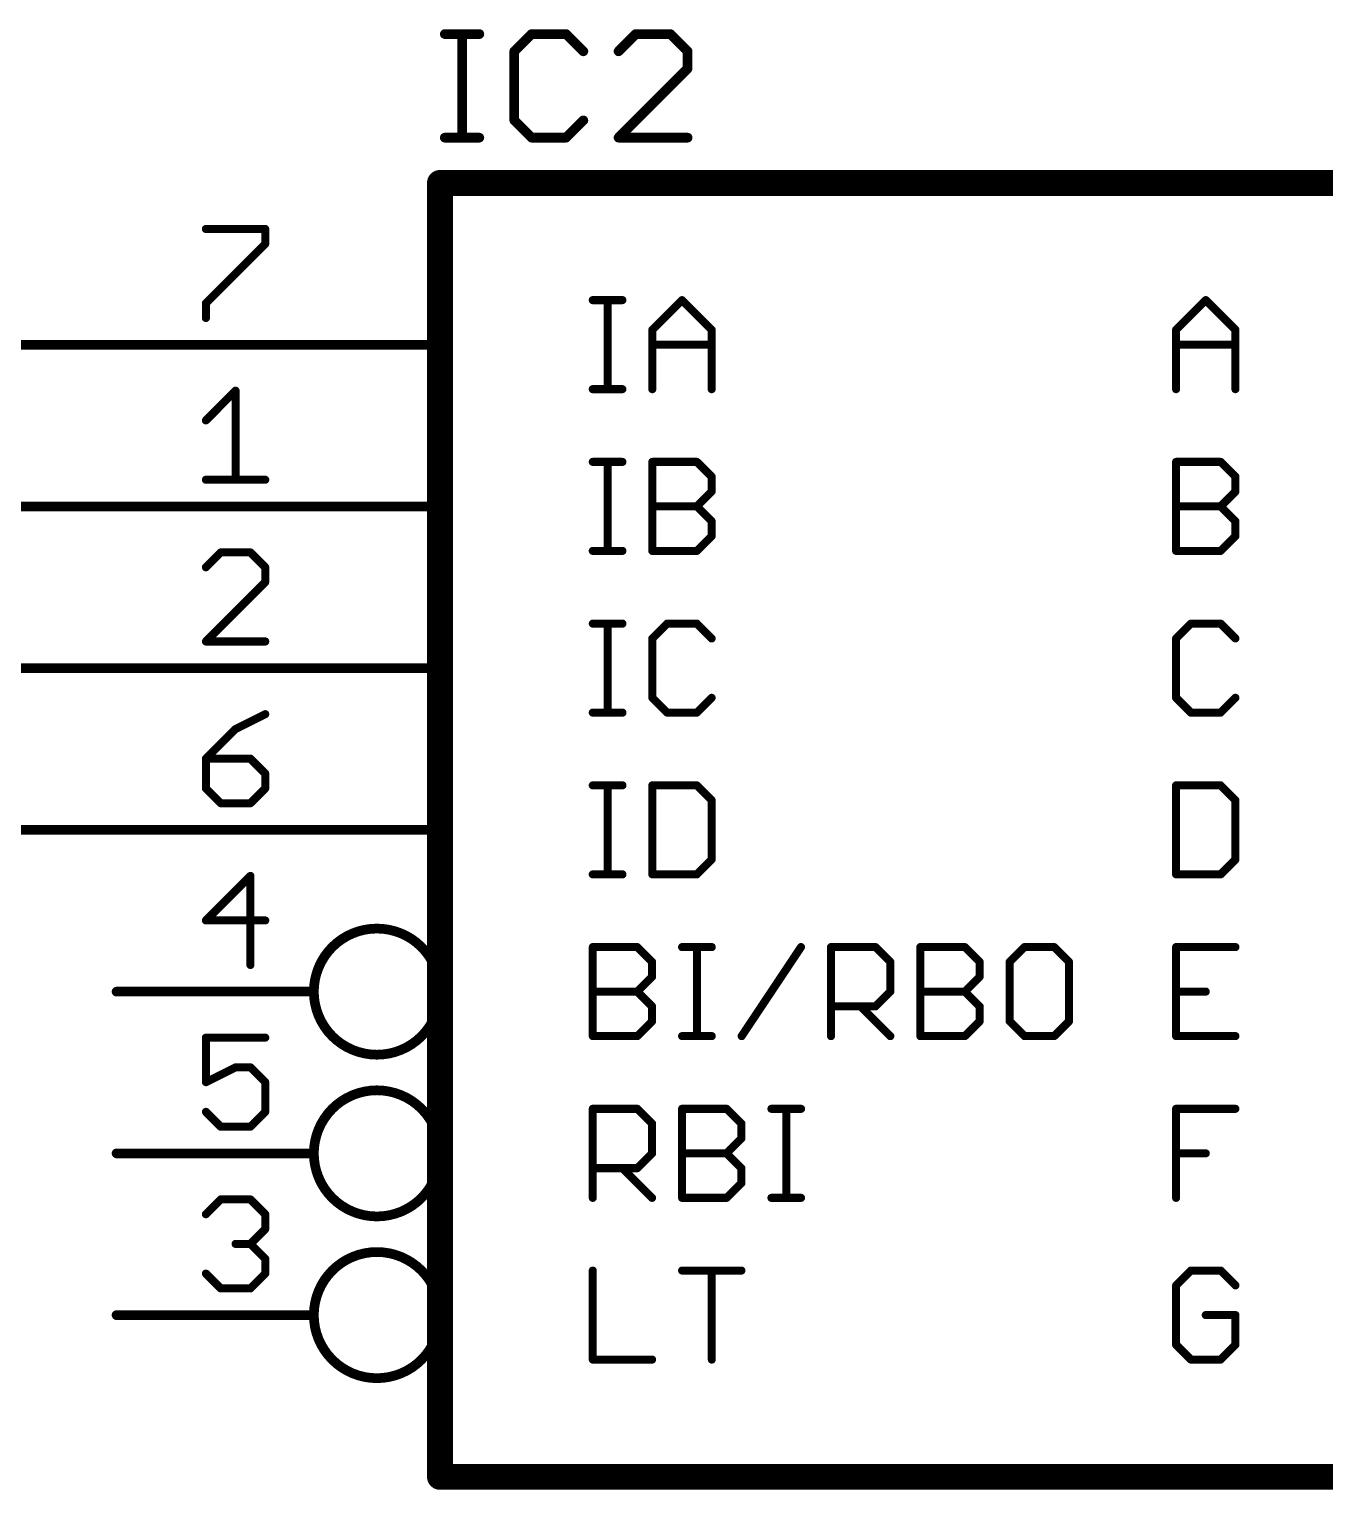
# Model space of a CAD drawing. Extents: x -13 to 211, y -15 to 133.
# Drawn here: x 118.01 to 138.36, y 25.2 to 48.13 of the extents above; entities that cross this region are included whole.
import ezdxf

# ---------------------------------------------------------------- set-up
doc = ezdxf.new("R2010")
doc.units = 0
for name, color, linetype in [('91', 94, 'CONTINUOUS'), ('94', 14, 'CONTINUOUS'), ('95', 251, 'CONTINUOUS')]:
    doc.layers.add(name, color=color, linetype=linetype)

msp = doc.modelspace()

# ---------------------------------------------------------------- linework, layer by layer
at = {"layer": '91', "const_width": 0.1524}
for points in [[(104.14, 43.18), (119.38, 43.18)], [(104.14, 40.64), (119.38, 40.64)], [(104.14, 38.1), (119.38, 38.1)], [(104.14, 35.56), (119.38, 35.56)]]:
    msp.add_lwpolyline(points, dxfattribs=at)
at = {"layer": '91', "const_width": 0.0762}
for points in [[(119.38, 43.1419, 1), (119.38, 43.2181)], [(119.38, 40.6019, 1), (119.38, 40.6781)], [(119.38, 38.0619, 1), (119.38, 38.1381)], [(119.38, 35.5219, 1), (119.38, 35.5981)]]:
    msp.add_lwpolyline(points, format="xyb", dxfattribs=at)
at = {"layer": '94'}
for points, const_width in [([(139.7, 45.72), (124.46, 45.72)], 0.4064), ([(124.46, 45.72), (124.46, 25.4)], 0.4064), ([(119.38, 43.18), (124.46, 43.18)], 0.1524), ([(119.38, 40.64), (124.46, 40.64)], 0.1524), ([(119.38, 38.1), (124.46, 38.1)], 0.1524), ([(119.38, 35.56), (124.46, 35.56)], 0.1524), ([(119.38, 33.02), (122.4788, 33.02)], 0.1524), ([(119.38, 30.48), (122.4788, 30.48)], 0.1524), ([(119.38, 27.94), (122.4788, 27.94)], 0.1524), ([(124.46, 25.4), (139.7, 25.4)], 0.4064)]:
    msp.add_lwpolyline(points, dxfattribs=dict(at, const_width=const_width))
for points, const_width in [([(124.46, 45.8216, 1), (124.46, 45.6184)], 0.2032), ([(124.5616, 45.72, 1), (124.3584, 45.72)], 0.2032), ([(119.38, 43.2181, 1), (119.38, 43.1419)], 0.0762), ([(124.46, 43.1419, 1), (124.46, 43.2181)], 0.0762), ([(119.38, 40.6781, 1), (119.38, 40.6019)], 0.0762), ([(124.46, 40.6019, 1), (124.46, 40.6781)], 0.0762), ([(119.38, 38.1381, 1), (119.38, 38.0619)], 0.0762), ([(124.46, 38.0619, 1), (124.46, 38.1381)], 0.0762), ([(119.38, 35.5981, 1), (119.38, 35.5219)], 0.0762), ([(124.46, 35.5219, 1), (124.46, 35.5981)], 0.0762), ([(123.4694, 32.0294, 1), (123.4694, 34.0106, 1), (123.4694, 32.0294)], 0.1524), ([(119.38, 33.0581, 1), (119.38, 32.9819)], 0.0762), ([(122.4788, 32.9819, 1), (122.4788, 33.0581)], 0.0762), ([(123.4694, 29.4894, 1), (123.4694, 31.4706, 1), (123.4694, 29.4894)], 0.1524), ([(119.38, 30.5181, 1), (119.38, 30.4419)], 0.0762), ([(122.4788, 30.4419, 1), (122.4788, 30.5181)], 0.0762), ([(123.4694, 26.9494, 1), (123.4694, 28.9306, 1), (123.4694, 26.9494)], 0.1524), ([(119.38, 27.9781, 1), (119.38, 27.9019)], 0.0762), ([(122.4788, 27.9019, 1), (122.4788, 27.9781)], 0.0762), ([(124.46, 25.5016, 1), (124.46, 25.2984)], 0.2032), ([(124.3584, 25.4, 1), (124.5616, 25.4)], 0.2032)]:
    msp.add_lwpolyline(points, format="xyb", dxfattribs=dict(at, const_width=const_width))
at = {"layer": '95'}
for points, const_width in [([(124.5362, 48.0582), (125.0785, 48.0582)], 0.1524), ([(124.8074, 46.4312), (124.8074, 48.0582)], 0.1524), ([(125.8988, 48.0582), (125.6276, 47.787)], 0.1524), ([(126.4411, 48.0582), (125.8988, 48.0582)], 0.1524), ([(126.7123, 47.787), (126.4411, 48.0582)], 0.1524), ([(127.536, 48.0582), (127.2648, 47.787)], 0.1524), ([(128.0783, 48.0582), (127.536, 48.0582)], 0.1524), ([(128.3495, 47.787), (128.0783, 48.0582)], 0.1524), ([(125.6276, 47.787), (125.6276, 46.7024)], 0.1524), ([(128.3495, 47.5159), (128.3495, 47.787)], 0.1524), ([(127.2648, 46.4312), (128.3495, 47.5159)], 0.1524), ([(125.6276, 46.7024), (125.8988, 46.4312)], 0.1524), ([(126.4411, 46.4312), (126.7123, 46.7024)], 0.1524), ([(124.5362, 46.4312), (125.0785, 46.4312)], 0.1524), ([(125.8988, 46.4312), (126.4411, 46.4312)], 0.1524), ([(128.3495, 46.4312), (127.2648, 46.4312)], 0.1524), ([(120.7834, 44.9973), (121.7156, 44.9973)], 0.127), ([(121.7156, 44.9973), (121.7156, 44.7643)], 0.127), ([(121.7156, 44.7643), (120.7834, 43.8321)], 0.127), ([(120.7834, 43.8321), (120.7834, 43.5991)], 0.127), ([(126.8603, 43.8797), (127.3264, 43.8797)], 0.127), ([(127.0933, 42.4815), (127.0933, 43.8797)], 0.127), ([(127.7958, 43.4136), (128.2619, 43.8797)], 0.127), ([(128.2619, 43.8797), (128.7279, 43.4136)], 0.127), ([(136.0234, 43.4136), (136.4895, 43.8797)], 0.127), ([(136.4895, 43.8797), (136.9556, 43.4136)], 0.127), ([(127.7958, 42.4815), (127.7958, 43.4136)], 0.127), ([(128.7279, 43.4136), (128.7279, 42.4815)], 0.127), ([(136.0234, 42.4815), (136.0234, 43.4136)], 0.127), ([(136.9556, 43.4136), (136.9556, 42.4815)], 0.127), ([(127.7958, 43.1806), (128.7279, 43.1806)], 0.127), ([(136.0234, 43.1806), (136.9556, 43.1806)], 0.127), ([(120.7834, 41.9912), (121.2495, 42.4573)], 0.127), ([(121.2495, 42.4573), (121.2495, 41.0591)], 0.127), ([(126.8603, 42.4815), (127.3264, 42.4815)], 0.127), ([(126.8603, 41.3397), (127.3264, 41.3397)], 0.127), ([(127.0933, 39.9415), (127.0933, 41.3397)], 0.127), ([(127.7958, 39.9415), (127.7958, 41.3397)], 0.127), ([(127.7958, 41.3397), (128.4949, 41.3397)], 0.127), ([(128.4949, 41.3397), (128.7279, 41.1067)], 0.127), ([(136.0234, 39.9415), (136.0234, 41.3397)], 0.127), ([(136.0234, 41.3397), (136.7225, 41.3397)], 0.127), ([(136.7225, 41.3397), (136.9556, 41.1067)], 0.127), ([(120.7834, 41.0591), (121.7156, 41.0591)], 0.127), ([(128.7279, 41.1067), (128.7279, 40.8736)], 0.127), ([(136.9556, 41.1067), (136.9556, 40.8736)], 0.127), ([(128.7279, 40.8736), (128.4949, 40.6406)], 0.127), ([(136.9556, 40.8736), (136.7225, 40.6406)], 0.127), ([(127.7958, 40.6406), (128.4949, 40.6406)], 0.127), ([(128.4949, 40.6406), (128.7279, 40.4076)], 0.127), ([(136.0234, 40.6406), (136.7225, 40.6406)], 0.127), ([(136.7225, 40.6406), (136.9556, 40.4076)], 0.127), ([(128.7279, 40.4076), (128.7279, 40.1745)], 0.127), ([(136.9556, 40.4076), (136.9556, 40.1745)], 0.127), ([(128.7279, 40.1745), (128.4949, 39.9415)], 0.127), ([(136.9556, 40.1745), (136.7225, 39.9415)], 0.127), ([(121.0165, 39.9173), (120.7834, 39.6843)], 0.127), ([(121.4825, 39.9173), (121.0165, 39.9173)], 0.127), ([(121.7156, 39.6843), (121.4825, 39.9173)], 0.127), ([(126.8603, 39.9415), (127.3264, 39.9415)], 0.127), ([(128.4949, 39.9415), (127.7958, 39.9415)], 0.127), ([(136.7225, 39.9415), (136.0234, 39.9415)], 0.127), ([(121.7156, 39.4512), (121.7156, 39.6843)], 0.127), ([(120.7834, 38.5191), (121.7156, 39.4512)], 0.127), ([(126.8603, 38.7997), (127.3264, 38.7997)], 0.127), ([(127.0933, 37.4015), (127.0933, 38.7997)], 0.127), ([(128.0289, 38.7997), (127.7958, 38.5667)], 0.127), ([(128.4949, 38.7997), (128.0289, 38.7997)], 0.127), ([(128.7279, 38.5667), (128.4949, 38.7997)], 0.127), ([(136.2565, 38.7997), (136.0234, 38.5667)], 0.127), ([(136.7225, 38.7997), (136.2565, 38.7997)], 0.127), ([(136.9556, 38.5667), (136.7225, 38.7997)], 0.127), ([(121.7156, 38.5191), (120.7834, 38.5191)], 0.127), ([(127.7958, 38.5667), (127.7958, 37.6345)], 0.127), ([(136.0234, 38.5667), (136.0234, 37.6345)], 0.127), ([(127.7958, 37.6345), (128.0289, 37.4015)], 0.127), ([(128.4949, 37.4015), (128.7279, 37.6345)], 0.127), ([(136.0234, 37.6345), (136.2565, 37.4015)], 0.127), ([(136.7225, 37.4015), (136.9556, 37.6345)], 0.127), ([(121.7156, 37.3773), (121.2495, 37.1443)], 0.127), ([(126.8603, 37.4015), (127.3264, 37.4015)], 0.127), ([(128.0289, 37.4015), (128.4949, 37.4015)], 0.127), ([(136.2565, 37.4015), (136.7225, 37.4015)], 0.127), ([(121.2495, 37.1443), (120.7834, 36.6782)], 0.127), ([(120.7834, 36.6782), (120.7834, 36.2121)], 0.127), ([(121.4825, 36.6782), (120.7834, 36.6782)], 0.127), ([(121.7156, 36.4452), (121.4825, 36.6782)], 0.127), ([(121.7156, 36.2121), (121.7156, 36.4452)], 0.127), ([(120.7834, 36.2121), (121.0165, 35.9791)], 0.127), ([(121.4825, 35.9791), (121.7156, 36.2121)], 0.127), ([(126.8603, 36.2597), (127.3264, 36.2597)], 0.127), ([(127.0933, 34.8615), (127.0933, 36.2597)], 0.127), ([(127.7958, 36.2597), (127.7958, 34.8615)], 0.127), ([(128.4949, 36.2597), (127.7958, 36.2597)], 0.127), ([(128.7279, 36.0267), (128.4949, 36.2597)], 0.127), ([(136.0234, 36.2597), (136.0234, 34.8615)], 0.127), ([(136.7225, 36.2597), (136.0234, 36.2597)], 0.127), ([(136.9556, 36.0267), (136.7225, 36.2597)], 0.127), ([(121.0165, 35.9791), (121.4825, 35.9791)], 0.127), ([(128.7279, 35.0945), (128.7279, 36.0267)], 0.127), ([(136.9556, 35.0945), (136.9556, 36.0267)], 0.127), ([(128.4949, 34.8615), (128.7279, 35.0945)], 0.127), ([(136.7225, 34.8615), (136.9556, 35.0945)], 0.127), ([(121.4825, 34.8373), (120.7834, 34.1382)], 0.127), ([(121.4825, 33.4391), (121.4825, 34.8373)], 0.127), ([(126.8603, 34.8615), (127.3264, 34.8615)], 0.127), ([(127.7958, 34.8615), (128.4949, 34.8615)], 0.127), ([(136.0234, 34.8615), (136.7225, 34.8615)], 0.127), ([(120.7834, 34.1382), (121.7156, 34.1382)], 0.127), ([(126.8603, 32.3215), (126.8603, 33.7197)], 0.127), ([(126.8603, 33.7197), (127.5594, 33.7197)], 0.127), ([(127.5594, 33.7197), (127.7924, 33.4867)], 0.127), ([(128.2636, 33.7197), (128.7296, 33.7197)], 0.127), ([(128.4966, 32.3215), (128.4966, 33.7197)], 0.127), ([(129.1991, 32.3215), (130.1312, 33.7197)], 0.127), ([(130.6024, 32.3215), (130.6024, 33.7197)], 0.127), ([(130.6024, 33.7197), (131.3015, 33.7197)], 0.127), ([(131.3015, 33.7197), (131.5345, 33.4867)], 0.127), ([(132.0057, 32.3215), (132.0057, 33.7197)], 0.127), ([(132.0057, 33.7197), (132.7048, 33.7197)], 0.127), ([(132.7048, 33.7197), (132.9378, 33.4867)], 0.127), ([(133.642, 33.7197), (133.4089, 33.4867)], 0.127), ([(134.108, 33.7197), (133.642, 33.7197)], 0.127), ([(134.3411, 33.4867), (134.108, 33.7197)], 0.127), ([(136.9556, 33.7197), (136.0234, 33.7197)], 0.127), ([(136.0234, 33.7197), (136.0234, 32.3215)], 0.127), ([(127.7924, 33.4867), (127.7924, 33.2536)], 0.127), ([(131.5345, 33.4867), (131.5345, 33.0206)], 0.127), ([(132.9378, 33.4867), (132.9378, 33.2536)], 0.127), ([(133.4089, 33.4867), (133.4089, 32.5545)], 0.127), ([(134.3411, 32.5545), (134.3411, 33.4867)], 0.127), ([(127.7924, 33.2536), (127.5594, 33.0206)], 0.127), ([(132.9378, 33.2536), (132.7048, 33.0206)], 0.127), ([(126.8603, 33.0206), (127.5594, 33.0206)], 0.127), ([(127.5594, 33.0206), (127.7924, 32.7876)], 0.127), ([(131.5345, 33.0206), (131.3015, 32.7876)], 0.127), ([(132.0057, 33.0206), (132.7048, 33.0206)], 0.127), ([(132.7048, 33.0206), (132.9378, 32.7876)], 0.127), ([(136.0234, 33.0206), (136.4895, 33.0206)], 0.127), ([(127.7924, 32.7876), (127.7924, 32.5545)], 0.127), ([(131.3015, 32.7876), (130.6024, 32.7876)], 0.127), ([(131.0684, 32.7876), (131.5345, 32.3215)], 0.127), ([(132.9378, 32.7876), (132.9378, 32.5545)], 0.127), ([(127.7924, 32.5545), (127.5594, 32.3215)], 0.127), ([(132.9378, 32.5545), (132.7048, 32.3215)], 0.127), ([(133.4089, 32.5545), (133.642, 32.3215)], 0.127), ([(134.108, 32.3215), (134.3411, 32.5545)], 0.127), ([(121.7156, 32.2973), (120.7834, 32.2973)], 0.127), ([(120.7834, 32.2973), (120.7834, 31.5982)], 0.127), ([(127.5594, 32.3215), (126.8603, 32.3215)], 0.127), ([(128.2636, 32.3215), (128.7296, 32.3215)], 0.127), ([(132.7048, 32.3215), (132.0057, 32.3215)], 0.127), ([(133.642, 32.3215), (134.108, 32.3215)], 0.127), ([(136.0234, 32.3215), (136.9556, 32.3215)], 0.127), ([(120.7834, 31.5982), (121.2495, 31.8312)], 0.127), ([(121.2495, 31.8312), (121.4825, 31.8312)], 0.127), ([(121.4825, 31.8312), (121.7156, 31.5982)], 0.127), ([(121.7156, 31.5982), (121.7156, 31.1321)], 0.127), ([(121.0165, 30.8991), (120.7834, 31.1321)], 0.127), ([(121.7156, 31.1321), (121.4825, 30.8991)], 0.127), ([(126.8603, 29.7815), (126.8603, 31.1797)], 0.127), ([(126.8603, 31.1797), (127.5594, 31.1797)], 0.127), ([(127.5594, 31.1797), (127.7924, 30.9467)], 0.127), ([(128.2636, 29.7815), (128.2636, 31.1797)], 0.127), ([(128.2636, 31.1797), (128.9627, 31.1797)], 0.127), ([(128.9627, 31.1797), (129.1957, 30.9467)], 0.127), ([(129.6669, 31.1797), (130.1329, 31.1797)], 0.127), ([(129.8999, 29.7815), (129.8999, 31.1797)], 0.127), ([(136.0234, 29.7815), (136.0234, 31.1797)], 0.127), ([(136.0234, 31.1797), (136.9556, 31.1797)], 0.127), ([(127.7924, 30.9467), (127.7924, 30.4806)], 0.127), ([(129.1957, 30.9467), (129.1957, 30.7136)], 0.127), ([(121.4825, 30.8991), (121.0165, 30.8991)], 0.127), ([(129.1957, 30.7136), (128.9627, 30.4806)], 0.127), ([(127.7924, 30.4806), (127.5594, 30.2476)], 0.127), ([(128.2636, 30.4806), (128.9627, 30.4806)], 0.127), ([(128.9627, 30.4806), (129.1957, 30.2476)], 0.127), ([(136.0234, 30.4806), (136.4895, 30.4806)], 0.127), ([(127.5594, 30.2476), (126.8603, 30.2476)], 0.127), ([(127.3264, 30.2476), (127.7924, 29.7815)], 0.127), ([(129.1957, 30.2476), (129.1957, 30.0145)], 0.127), ([(129.1957, 30.0145), (128.9627, 29.7815)], 0.127), ([(120.7834, 29.5243), (121.0165, 29.7573)], 0.127), ([(121.0165, 29.7573), (121.4825, 29.7573)], 0.127), ([(121.4825, 29.7573), (121.7156, 29.5243)], 0.127), ([(128.9627, 29.7815), (128.2636, 29.7815)], 0.127), ([(129.6669, 29.7815), (130.1329, 29.7815)], 0.127), ([(121.7156, 29.5243), (121.7156, 29.2912)], 0.127), ([(121.7156, 29.2912), (121.4825, 29.0582)], 0.127), ([(121.4825, 29.0582), (121.2495, 29.0582)], 0.127), ([(121.4825, 29.0582), (121.7156, 28.8252)], 0.127), ([(121.7156, 28.8252), (121.7156, 28.5921)], 0.127), ([(126.8603, 28.6397), (126.8603, 27.2415)], 0.127), ([(128.2636, 28.6397), (129.1957, 28.6397)], 0.127), ([(128.7296, 27.2415), (128.7296, 28.6397)], 0.127), ([(136.2565, 28.6397), (136.0234, 28.4067)], 0.127), ([(136.7225, 28.6397), (136.2565, 28.6397)], 0.127), ([(136.9556, 28.4067), (136.7225, 28.6397)], 0.127), ([(121.0165, 28.3591), (120.7834, 28.5921)], 0.127), ([(121.7156, 28.5921), (121.4825, 28.3591)], 0.127), ([(136.0234, 28.4067), (136.0234, 27.4745)], 0.127), ([(121.4825, 28.3591), (121.0165, 28.3591)], 0.127), ([(136.9556, 27.9406), (136.4895, 27.9406)], 0.127), ([(136.9556, 27.4745), (136.9556, 27.9406)], 0.127), ([(136.0234, 27.4745), (136.2565, 27.2415)], 0.127), ([(136.7225, 27.2415), (136.9556, 27.4745)], 0.127), ([(126.8603, 27.2415), (127.7924, 27.2415)], 0.127), ([(136.2565, 27.2415), (136.7225, 27.2415)], 0.127)]:
    msp.add_lwpolyline(points, dxfattribs=dict(at, const_width=const_width))
for points, const_width in [([(124.5362, 48.0963, 1), (124.5362, 48.0201)], 0.0762), ([(124.8455, 48.0582, 1), (124.7693, 48.0582)], 0.0762), ([(125.0785, 48.0201, 1), (125.0785, 48.0963)], 0.0762), ([(125.8988, 48.0963, 1), (125.8988, 48.0201)], 0.0762), ([(125.9257, 48.0312, 1), (125.8719, 48.0851)], 0.0762), ([(126.4681, 48.0851, 1), (126.4142, 48.0312)], 0.0762), ([(126.4411, 48.0201, 1), (126.4411, 48.0963)], 0.0762), ([(127.536, 48.0963, 1), (127.536, 48.0201)], 0.0762), ([(127.5629, 48.0312, 1), (127.509, 48.0851)], 0.0762), ([(128.1052, 48.0851, 1), (128.0513, 48.0312)], 0.0762), ([(128.0783, 48.0201, 1), (128.0783, 48.0963)], 0.0762), ([(125.6657, 47.787, 1), (125.5895, 47.787)], 0.0762), ([(125.6007, 47.814, 1), (125.6546, 47.7601)], 0.0762), ([(126.6854, 47.7601, 1), (126.7392, 47.814)], 0.0762), ([(127.2379, 47.814, 1), (127.2917, 47.7601)], 0.0762), ([(128.3876, 47.787, 1), (128.3114, 47.787)], 0.0762), ([(128.3225, 47.7601, 1), (128.3764, 47.814)], 0.0762), ([(128.3114, 47.5159, 1), (128.3876, 47.5159)], 0.0762), ([(128.3764, 47.4889, 1), (128.3225, 47.5428)], 0.0762), ([(125.6546, 46.7293, 1), (125.6007, 46.6754)], 0.0762), ([(125.5895, 46.7024, 1), (125.6657, 46.7024)], 0.0762), ([(126.7392, 46.6754, 1), (126.6854, 46.7293)], 0.0762), ([(124.5362, 46.4693, 1), (124.5362, 46.3931)], 0.0762), ([(124.7693, 46.4312, 1), (124.8455, 46.4312)], 0.0762), ([(125.0785, 46.3931, 1), (125.0785, 46.4693)], 0.0762), ([(125.8988, 46.4693, 1), (125.8988, 46.3931)], 0.0762), ([(125.8719, 46.4043, 1), (125.9257, 46.4581)], 0.0762), ([(126.4142, 46.4581, 1), (126.4681, 46.4043)], 0.0762), ([(126.4411, 46.3931, 1), (126.4411, 46.4693)], 0.0762), ([(127.2648, 46.4693, 1), (127.2648, 46.3931)], 0.0762), ([(127.2379, 46.4581, 1), (127.2917, 46.4043)], 0.0762), ([(128.3495, 46.3931, 1), (128.3495, 46.4693)], 0.0762), ([(120.7834, 45.029, 1), (120.7834, 44.9655)], 0.0635), ([(121.7473, 44.9973, 1), (121.6838, 44.9973)], 0.0635), ([(121.7156, 44.9655, 1), (121.7156, 45.029)], 0.0635), ([(121.6838, 44.7643, 1), (121.7473, 44.7643)], 0.0635), ([(121.738, 44.7418, 1), (121.6931, 44.7867)], 0.0635), ([(120.8152, 43.8321, 1), (120.7517, 43.8321)], 0.0635), ([(120.761, 43.8546, 1), (120.8059, 43.8097)], 0.0635), ([(126.8603, 43.9114, 1), (126.8603, 43.8479)], 0.0635), ([(127.1251, 43.8797, 1), (127.0616, 43.8797)], 0.0635), ([(127.3264, 43.8479, 1), (127.3264, 43.9114)], 0.0635), ([(128.2843, 43.9021, 1), (128.2394, 43.8572)], 0.0635), ([(128.2843, 43.8572, 1), (128.2394, 43.9021)], 0.0635), ([(136.5119, 43.9021, 1), (136.467, 43.8572)], 0.0635), ([(136.5119, 43.8572, 1), (136.467, 43.9021)], 0.0635), ([(120.7517, 43.5991, 1), (120.8152, 43.5991)], 0.0635), ([(127.8276, 43.4136, 1), (127.7641, 43.4136)], 0.0635), ([(127.7734, 43.4361, 1), (127.8183, 43.3912)], 0.0635), ([(128.7597, 43.4136, 1), (128.6962, 43.4136)], 0.0635), ([(128.7055, 43.3912, 1), (128.7504, 43.4361)], 0.0635), ([(136.0552, 43.4136, 1), (135.9917, 43.4136)], 0.0635), ([(136.001, 43.4361, 1), (136.0459, 43.3912)], 0.0635), ([(136.9873, 43.4136, 1), (136.9238, 43.4136)], 0.0635), ([(136.9331, 43.3912, 1), (136.978, 43.4361)], 0.0635), ([(127.7958, 43.2123, 1), (127.7958, 43.1488)], 0.0635), ([(128.7279, 43.1488, 1), (128.7279, 43.2123)], 0.0635), ([(136.0234, 43.2123, 1), (136.0234, 43.1488)], 0.0635), ([(136.9556, 43.1488, 1), (136.9556, 43.2123)], 0.0635), ([(121.2812, 42.4573, 1), (121.2177, 42.4573)], 0.0635), ([(121.2719, 42.4348, 1), (121.227, 42.4797)], 0.0635), ([(126.8603, 42.5133, 1), (126.8603, 42.4498)], 0.0635), ([(127.0616, 42.4815, 1), (127.1251, 42.4815)], 0.0635), ([(127.3264, 42.4498, 1), (127.3264, 42.5133)], 0.0635), ([(127.7641, 42.4815, 1), (127.8276, 42.4815)], 0.0635), ([(128.6962, 42.4815, 1), (128.7597, 42.4815)], 0.0635), ([(135.9917, 42.4815, 1), (136.0552, 42.4815)], 0.0635), ([(136.9238, 42.4815, 1), (136.9873, 42.4815)], 0.0635), ([(120.761, 42.0137, 1), (120.8059, 41.9688)], 0.0635), ([(126.8603, 41.3714, 1), (126.8603, 41.3079)], 0.0635), ([(127.1251, 41.3397, 1), (127.0616, 41.3397)], 0.0635), ([(127.3264, 41.3079, 1), (127.3264, 41.3714)], 0.0635), ([(127.8276, 41.3397, 1), (127.7641, 41.3397)], 0.0635), ([(127.7958, 41.3714, 1), (127.7958, 41.3079)], 0.0635), ([(128.5174, 41.3621, 1), (128.4725, 41.3172)], 0.0635), ([(128.4949, 41.3079, 1), (128.4949, 41.3714)], 0.0635), ([(136.0234, 41.3714, 1), (136.0234, 41.3079)], 0.0635), ([(136.0552, 41.3397, 1), (135.9917, 41.3397)], 0.0635), ([(136.745, 41.3621, 1), (136.7001, 41.3172)], 0.0635), ([(136.7225, 41.3079, 1), (136.7225, 41.3714)], 0.0635), ([(120.7834, 41.0909, 1), (120.7834, 41.0273)], 0.0635), ([(121.2177, 41.0591, 1), (121.2812, 41.0591)], 0.0635), ([(121.7156, 41.0273, 1), (121.7156, 41.0909)], 0.0635), ([(128.7597, 41.1067, 1), (128.6962, 41.1067)], 0.0635), ([(128.7055, 41.0842, 1), (128.7504, 41.1291)], 0.0635), ([(136.9873, 41.1067, 1), (136.9238, 41.1067)], 0.0635), ([(136.9331, 41.0842, 1), (136.978, 41.1291)], 0.0635), ([(128.6962, 40.8736, 1), (128.7597, 40.8736)], 0.0635), ([(128.7504, 40.8512, 1), (128.7055, 40.8961)], 0.0635), ([(136.9238, 40.8736, 1), (136.9873, 40.8736)], 0.0635), ([(136.978, 40.8512, 1), (136.9331, 40.8961)], 0.0635), ([(127.7958, 40.6723, 1), (127.7958, 40.6088)], 0.0635), ([(128.5174, 40.663, 1), (128.4725, 40.6181)], 0.0635), ([(128.4725, 40.663, 1), (128.5174, 40.6181)], 0.0635), ([(128.4949, 40.6088, 1), (128.4949, 40.6723)], 0.0635), ([(136.0234, 40.6723, 1), (136.0234, 40.6088)], 0.0635), ([(136.745, 40.663, 1), (136.7001, 40.6181)], 0.0635), ([(136.7001, 40.663, 1), (136.745, 40.6181)], 0.0635), ([(136.7225, 40.6088, 1), (136.7225, 40.6723)], 0.0635), ([(128.7597, 40.4076, 1), (128.6962, 40.4076)], 0.0635), ([(128.7055, 40.3851, 1), (128.7504, 40.43)], 0.0635), ([(136.9873, 40.4076, 1), (136.9238, 40.4076)], 0.0635), ([(136.9331, 40.3851, 1), (136.978, 40.43)], 0.0635), ([(128.6962, 40.1745, 1), (128.7597, 40.1745)], 0.0635), ([(128.7504, 40.1521, 1), (128.7055, 40.197)], 0.0635), ([(136.9238, 40.1745, 1), (136.9873, 40.1745)], 0.0635), ([(136.978, 40.1521, 1), (136.9331, 40.197)], 0.0635), ([(121.0165, 39.949, 1), (121.0165, 39.8855)], 0.0635), ([(121.0389, 39.8948, 1), (120.994, 39.9397)], 0.0635), ([(121.505, 39.9397, 1), (121.4601, 39.8948)], 0.0635), ([(121.4825, 39.8855, 1), (121.4825, 39.949)], 0.0635), ([(126.8603, 39.9733, 1), (126.8603, 39.9098)], 0.0635), ([(127.0616, 39.9415, 1), (127.1251, 39.9415)], 0.0635), ([(127.3264, 39.9098, 1), (127.3264, 39.9733)], 0.0635), ([(127.7958, 39.9733, 1), (127.7958, 39.9098)], 0.0635), ([(127.7641, 39.9415, 1), (127.8276, 39.9415)], 0.0635), ([(128.4725, 39.964, 1), (128.5174, 39.919)], 0.0635), ([(128.4949, 39.9098, 1), (128.4949, 39.9733)], 0.0635), ([(136.0234, 39.9733, 1), (136.0234, 39.9098)], 0.0635), ([(135.9917, 39.9415, 1), (136.0552, 39.9415)], 0.0635), ([(136.7001, 39.964, 1), (136.745, 39.919)], 0.0635), ([(136.7225, 39.9098, 1), (136.7225, 39.9733)], 0.0635), ([(120.761, 39.7067, 1), (120.8059, 39.6618)], 0.0635), ([(121.7473, 39.6843, 1), (121.6838, 39.6843)], 0.0635), ([(121.6931, 39.6618, 1), (121.738, 39.7067)], 0.0635), ([(121.6838, 39.4512, 1), (121.7473, 39.4512)], 0.0635), ([(121.738, 39.4288, 1), (121.6931, 39.4737)], 0.0635), ([(126.8603, 38.8314, 1), (126.8603, 38.7679)], 0.0635), ([(127.1251, 38.7997, 1), (127.0616, 38.7997)], 0.0635), ([(127.3264, 38.7679, 1), (127.3264, 38.8314)], 0.0635), ([(128.0289, 38.8314, 1), (128.0289, 38.7679)], 0.0635), ([(128.0513, 38.7772, 1), (128.0064, 38.8221)], 0.0635), ([(128.5174, 38.8221, 1), (128.4725, 38.7772)], 0.0635), ([(128.4949, 38.7679, 1), (128.4949, 38.8314)], 0.0635), ([(136.2565, 38.8314, 1), (136.2565, 38.7679)], 0.0635), ([(136.2789, 38.7772, 1), (136.234, 38.8221)], 0.0635), ([(136.745, 38.8221, 1), (136.7001, 38.7772)], 0.0635), ([(136.7225, 38.7679, 1), (136.7225, 38.8314)], 0.0635), ([(120.7834, 38.5509, 1), (120.7834, 38.4873)], 0.0635), ([(120.761, 38.5416, 1), (120.8059, 38.4966)], 0.0635), ([(121.7156, 38.4873, 1), (121.7156, 38.5509)], 0.0635), ([(127.8276, 38.5667, 1), (127.7641, 38.5667)], 0.0635), ([(127.7734, 38.5891, 1), (127.8183, 38.5442)], 0.0635), ([(128.7055, 38.5442, 1), (128.7504, 38.5891)], 0.0635), ([(136.0552, 38.5667, 1), (135.9917, 38.5667)], 0.0635), ([(136.001, 38.5891, 1), (136.0459, 38.5442)], 0.0635), ([(136.9331, 38.5442, 1), (136.978, 38.5891)], 0.0635), ([(127.7641, 37.6345, 1), (127.8276, 37.6345)], 0.0635), ([(127.8183, 37.657, 1), (127.7734, 37.6121)], 0.0635), ([(128.7504, 37.6121, 1), (128.7055, 37.657)], 0.0635), ([(136.0459, 37.657, 1), (136.001, 37.6121)], 0.0635), ([(135.9917, 37.6345, 1), (136.0552, 37.6345)], 0.0635), ([(136.978, 37.6121, 1), (136.9331, 37.657)], 0.0635), ([(121.7297, 37.3489, 1), (121.7014, 37.4057)], 0.0635), ([(126.8603, 37.4333, 1), (126.8603, 37.3697)], 0.0635), ([(127.0616, 37.4015, 1), (127.1251, 37.4015)], 0.0635), ([(127.3264, 37.3697, 1), (127.3264, 37.4333)], 0.0635), ([(128.0289, 37.4333, 1), (128.0289, 37.3697)], 0.0635), ([(128.0064, 37.379, 1), (128.0513, 37.424)], 0.0635), ([(128.4725, 37.424, 1), (128.5174, 37.379)], 0.0635), ([(128.4949, 37.3697, 1), (128.4949, 37.4333)], 0.0635), ([(136.2565, 37.4333, 1), (136.2565, 37.3697)], 0.0635), ([(136.234, 37.379, 1), (136.2789, 37.424)], 0.0635), ([(136.7001, 37.424, 1), (136.745, 37.379)], 0.0635), ([(136.7225, 37.3697, 1), (136.7225, 37.4333)], 0.0635), ([(121.2353, 37.1727, 1), (121.2637, 37.1159)], 0.0635), ([(121.2719, 37.1218, 1), (121.227, 37.1667)], 0.0635), ([(120.8152, 36.6782, 1), (120.7517, 36.6782)], 0.0635), ([(120.7834, 36.7099, 1), (120.7834, 36.6464)], 0.0635), ([(120.761, 36.7006, 1), (120.8059, 36.6557)], 0.0635), ([(121.505, 36.7006, 1), (121.4601, 36.6557)], 0.0635), ([(121.4825, 36.6464, 1), (121.4825, 36.7099)], 0.0635), ([(121.7473, 36.4452, 1), (121.6838, 36.4452)], 0.0635), ([(121.6931, 36.4227, 1), (121.738, 36.4676)], 0.0635), ([(120.7517, 36.2121, 1), (120.8152, 36.2121)], 0.0635), ([(120.8059, 36.2346, 1), (120.761, 36.1897)], 0.0635), ([(121.6838, 36.2121, 1), (121.7473, 36.2121)], 0.0635), ([(121.738, 36.1897, 1), (121.6931, 36.2346)], 0.0635), ([(126.8603, 36.2914, 1), (126.8603, 36.2279)], 0.0635), ([(127.1251, 36.2597, 1), (127.0616, 36.2597)], 0.0635), ([(127.3264, 36.2279, 1), (127.3264, 36.2914)], 0.0635), ([(127.8276, 36.2597, 1), (127.7641, 36.2597)], 0.0635), ([(127.7958, 36.2914, 1), (127.7958, 36.2279)], 0.0635), ([(128.5174, 36.2821, 1), (128.4725, 36.2372)], 0.0635), ([(128.4949, 36.2279, 1), (128.4949, 36.2914)], 0.0635), ([(136.0234, 36.2914, 1), (136.0234, 36.2279)], 0.0635), ([(136.0552, 36.2597, 1), (135.9917, 36.2597)], 0.0635), ([(136.745, 36.2821, 1), (136.7001, 36.2372)], 0.0635), ([(136.7225, 36.2279, 1), (136.7225, 36.2914)], 0.0635), ([(121.0165, 36.0109, 1), (121.0165, 35.9474)], 0.0635), ([(120.994, 35.9566, 1), (121.0389, 36.0016)], 0.0635), ([(121.4601, 36.0016, 1), (121.505, 35.9566)], 0.0635), ([(121.4825, 35.9474, 1), (121.4825, 36.0109)], 0.0635), ([(128.7597, 36.0267, 1), (128.6962, 36.0267)], 0.0635), ([(128.7055, 36.0042, 1), (128.7504, 36.0491)], 0.0635), ([(136.9873, 36.0267, 1), (136.9238, 36.0267)], 0.0635), ([(136.9331, 36.0042, 1), (136.978, 36.0491)], 0.0635), ([(128.6962, 35.0945, 1), (128.7597, 35.0945)], 0.0635), ([(128.7504, 35.0721, 1), (128.7055, 35.117)], 0.0635), ([(136.9238, 35.0945, 1), (136.9873, 35.0945)], 0.0635), ([(136.978, 35.0721, 1), (136.9331, 35.117)], 0.0635), ([(121.5143, 34.8373, 1), (121.4508, 34.8373)], 0.0635), ([(121.505, 34.8148, 1), (121.4601, 34.8597)], 0.0635), ([(126.8603, 34.8933, 1), (126.8603, 34.8297)], 0.0635), ([(127.0616, 34.8615, 1), (127.1251, 34.8615)], 0.0635), ([(127.3264, 34.8297, 1), (127.3264, 34.8933)], 0.0635), ([(127.7958, 34.8933, 1), (127.7958, 34.8297)], 0.0635), ([(127.7641, 34.8615, 1), (127.8276, 34.8615)], 0.0635), ([(128.4725, 34.884, 1), (128.5174, 34.839)], 0.0635), ([(128.4949, 34.8297, 1), (128.4949, 34.8933)], 0.0635), ([(136.0234, 34.8933, 1), (136.0234, 34.8297)], 0.0635), ([(135.9917, 34.8615, 1), (136.0552, 34.8615)], 0.0635), ([(136.7001, 34.884, 1), (136.745, 34.839)], 0.0635), ([(136.7225, 34.8297, 1), (136.7225, 34.8933)], 0.0635), ([(120.7834, 34.1699, 1), (120.7834, 34.1064)], 0.0635), ([(120.761, 34.1606, 1), (120.8059, 34.1157)], 0.0635), ([(121.7156, 34.1064, 1), (121.7156, 34.1699)], 0.0635), ([(126.8921, 33.7197, 1), (126.8286, 33.7197)], 0.0635), ([(126.8603, 33.7514, 1), (126.8603, 33.6879)], 0.0635), ([(127.5818, 33.7421, 1), (127.5369, 33.6972)], 0.0635), ([(127.5594, 33.6879, 1), (127.5594, 33.7514)], 0.0635), ([(128.2636, 33.7514, 1), (128.2636, 33.6879)], 0.0635), ([(128.5284, 33.7197, 1), (128.4649, 33.7197)], 0.0635), ([(128.7296, 33.6879, 1), (128.7296, 33.7514)], 0.0635), ([(130.1576, 33.7021, 1), (130.1048, 33.7373)], 0.0635), ([(130.6341, 33.7197, 1), (130.5706, 33.7197)], 0.0635), ([(130.6024, 33.7514, 1), (130.6024, 33.6879)], 0.0635), ([(131.3239, 33.7421, 1), (131.279, 33.6972)], 0.0635), ([(131.3015, 33.6879, 1), (131.3015, 33.7514)], 0.0635), ([(132.0374, 33.7197, 1), (131.9739, 33.7197)], 0.0635), ([(132.0057, 33.7514, 1), (132.0057, 33.6879)], 0.0635), ([(132.7272, 33.7421, 1), (132.6823, 33.6972)], 0.0635), ([(132.7048, 33.6879, 1), (132.7048, 33.7514)], 0.0635), ([(133.642, 33.7514, 1), (133.642, 33.6879)], 0.0635), ([(133.6644, 33.6972, 1), (133.6195, 33.7421)], 0.0635), ([(134.1305, 33.7421, 1), (134.0856, 33.6972)], 0.0635), ([(134.108, 33.6879, 1), (134.108, 33.7514)], 0.0635), ([(136.0234, 33.7514, 1), (136.0234, 33.6879)], 0.0635), ([(136.0552, 33.7197, 1), (135.9917, 33.7197)], 0.0635), ([(136.9556, 33.6879, 1), (136.9556, 33.7514)], 0.0635), ([(127.8242, 33.4867, 1), (127.7607, 33.4867)], 0.0635), ([(127.77, 33.4642, 1), (127.8149, 33.5091)], 0.0635), ([(131.5663, 33.4867, 1), (131.5028, 33.4867)], 0.0635), ([(131.5121, 33.4642, 1), (131.557, 33.5091)], 0.0635), ([(132.9695, 33.4867, 1), (132.906, 33.4867)], 0.0635), ([(132.9153, 33.4642, 1), (132.9602, 33.5091)], 0.0635), ([(133.4407, 33.4867, 1), (133.3772, 33.4867)], 0.0635), ([(133.3865, 33.5091, 1), (133.4314, 33.4642)], 0.0635), ([(134.3728, 33.4867, 1), (134.3093, 33.4867)], 0.0635), ([(134.3186, 33.4642, 1), (134.3635, 33.5091)], 0.0635), ([(121.4508, 33.4391, 1), (121.5143, 33.4391)], 0.0635), ([(127.7607, 33.2536, 1), (127.8242, 33.2536)], 0.0635), ([(127.8149, 33.2312, 1), (127.77, 33.2761)], 0.0635), ([(132.906, 33.2536, 1), (132.9695, 33.2536)], 0.0635), ([(132.9602, 33.2312, 1), (132.9153, 33.2761)], 0.0635), ([(126.8603, 33.0523, 1), (126.8603, 32.9888)], 0.0635), ([(127.5818, 33.043, 1), (127.5369, 32.9981)], 0.0635), ([(127.5369, 33.043, 1), (127.5818, 32.9981)], 0.0635), ([(127.5594, 32.9888, 1), (127.5594, 33.0523)], 0.0635), ([(131.5028, 33.0206, 1), (131.5663, 33.0206)], 0.0635), ([(131.557, 32.9981, 1), (131.5121, 33.043)], 0.0635), ([(132.0057, 33.0523, 1), (132.0057, 32.9888)], 0.0635), ([(132.7272, 33.043, 1), (132.6823, 32.9981)], 0.0635), ([(132.6823, 33.043, 1), (132.7272, 32.9981)], 0.0635), ([(132.7048, 32.9888, 1), (132.7048, 33.0523)], 0.0635), ([(136.0234, 33.0523, 1), (136.0234, 32.9888)], 0.0635), ([(136.4895, 32.9888, 1), (136.4895, 33.0523)], 0.0635), ([(127.8242, 32.7876, 1), (127.7607, 32.7876)], 0.0635), ([(127.77, 32.7651, 1), (127.8149, 32.81)], 0.0635), ([(130.6024, 32.8193, 1), (130.6024, 32.7558)], 0.0635), ([(131.0909, 32.81, 1), (131.046, 32.7651)], 0.0635), ([(131.279, 32.81, 1), (131.3239, 32.7651)], 0.0635), ([(131.3015, 32.7558, 1), (131.3015, 32.8193)], 0.0635), ([(132.9695, 32.7876, 1), (132.906, 32.7876)], 0.0635), ([(132.9153, 32.7651, 1), (132.9602, 32.81)], 0.0635), ([(127.7607, 32.5545, 1), (127.8242, 32.5545)], 0.0635), ([(127.8149, 32.5321, 1), (127.77, 32.577)], 0.0635), ([(132.906, 32.5545, 1), (132.9695, 32.5545)], 0.0635), ([(132.9602, 32.5321, 1), (132.9153, 32.577)], 0.0635), ([(133.4314, 32.577, 1), (133.3865, 32.5321)], 0.0635), ([(133.3772, 32.5545, 1), (133.4407, 32.5545)], 0.0635), ([(134.3093, 32.5545, 1), (134.3728, 32.5545)], 0.0635), ([(134.3635, 32.5321, 1), (134.3186, 32.577)], 0.0635), ([(120.7834, 32.329, 1), (120.7834, 32.2655)], 0.0635), ([(120.8152, 32.2973, 1), (120.7517, 32.2973)], 0.0635), ([(121.7156, 32.2655, 1), (121.7156, 32.329)], 0.0635), ([(126.8603, 32.3533, 1), (126.8603, 32.2897)], 0.0635), ([(126.8286, 32.3215, 1), (126.8921, 32.3215)], 0.0635), ([(127.5369, 32.344, 1), (127.5818, 32.299)], 0.0635), ([(127.5594, 32.2897, 1), (127.5594, 32.3533)], 0.0635), ([(128.2636, 32.3533, 1), (128.2636, 32.2897)], 0.0635), ([(128.4649, 32.3215, 1), (128.5284, 32.3215)], 0.0635), ([(128.7296, 32.2897, 1), (128.7296, 32.3533)], 0.0635), ([(129.1727, 32.3391, 1), (129.2255, 32.3039)], 0.0635), ([(130.5706, 32.3215, 1), (130.6341, 32.3215)], 0.0635), ([(131.5121, 32.299, 1), (131.557, 32.344)], 0.0635), ([(132.0057, 32.3533, 1), (132.0057, 32.2897)], 0.0635), ([(131.9739, 32.3215, 1), (132.0374, 32.3215)], 0.0635), ([(132.6823, 32.344, 1), (132.7272, 32.299)], 0.0635), ([(132.7048, 32.2897, 1), (132.7048, 32.3533)], 0.0635), ([(133.642, 32.3533, 1), (133.642, 32.2897)], 0.0635), ([(133.6195, 32.299, 1), (133.6644, 32.344)], 0.0635), ([(134.0856, 32.344, 1), (134.1305, 32.299)], 0.0635), ([(134.108, 32.2897, 1), (134.108, 32.3533)], 0.0635), ([(136.0234, 32.3533, 1), (136.0234, 32.2897)], 0.0635), ([(135.9917, 32.3215, 1), (136.0552, 32.3215)], 0.0635), ([(136.9556, 32.2897, 1), (136.9556, 32.3533)], 0.0635), ([(121.2495, 31.863, 1), (121.2495, 31.7995)], 0.0635), ([(121.2637, 31.8028, 1), (121.2353, 31.8596)], 0.0635), ([(121.505, 31.8537, 1), (121.4601, 31.8088)], 0.0635), ([(121.4825, 31.7995, 1), (121.4825, 31.863)], 0.0635), ([(120.7692, 31.6266, 1), (120.7976, 31.5698)], 0.0635), ([(121.7473, 31.5982, 1), (121.6838, 31.5982)], 0.0635), ([(120.7517, 31.5982, 1), (120.8152, 31.5982)], 0.0635), ([(121.6931, 31.5757, 1), (121.738, 31.6206)], 0.0635), ([(120.8059, 31.1546, 1), (120.761, 31.1097)], 0.0635), ([(121.738, 31.1097, 1), (121.6931, 31.1546)], 0.0635), ([(126.8921, 31.1797, 1), (126.8286, 31.1797)], 0.0635), ([(126.8603, 31.2114, 1), (126.8603, 31.1479)], 0.0635), ([(127.5818, 31.2021, 1), (127.5369, 31.1572)], 0.0635), ([(127.5594, 31.1479, 1), (127.5594, 31.2114)], 0.0635), ([(128.2953, 31.1797, 1), (128.2318, 31.1797)], 0.0635), ([(128.2636, 31.2114, 1), (128.2636, 31.1479)], 0.0635), ([(128.9851, 31.2021, 1), (128.9402, 31.1572)], 0.0635), ([(128.9627, 31.1479, 1), (128.9627, 31.2114)], 0.0635), ([(129.6669, 31.2114, 1), (129.6669, 31.1479)], 0.0635), ([(129.9316, 31.1797, 1), (129.8681, 31.1797)], 0.0635), ([(130.1329, 31.1479, 1), (130.1329, 31.2114)], 0.0635), ([(136.0234, 31.2114, 1), (136.0234, 31.1479)], 0.0635), ([(136.0552, 31.1797, 1), (135.9917, 31.1797)], 0.0635), ([(136.9556, 31.1479, 1), (136.9556, 31.2114)], 0.0635), ([(121.6838, 31.1321, 1), (121.7473, 31.1321)], 0.0635), ([(127.8242, 30.9467, 1), (127.7607, 30.9467)], 0.0635), ([(127.77, 30.9242, 1), (127.8149, 30.9691)], 0.0635), ([(129.2275, 30.9467, 1), (129.164, 30.9467)], 0.0635), ([(129.1733, 30.9242, 1), (129.2182, 30.9691)], 0.0635), ([(121.0165, 30.9308, 1), (121.0165, 30.8674)], 0.0635), ([(120.994, 30.8766, 1), (121.0389, 30.9216)], 0.0635), ([(121.4601, 30.9216, 1), (121.505, 30.8766)], 0.0635), ([(121.4825, 30.8674, 1), (121.4825, 30.9308)], 0.0635), ([(129.164, 30.7136, 1), (129.2275, 30.7136)], 0.0635), ([(129.2182, 30.6912, 1), (129.1733, 30.7361)], 0.0635), ([(127.7607, 30.4806, 1), (127.8242, 30.4806)], 0.0635), ([(127.8149, 30.4581, 1), (127.77, 30.503)], 0.0635), ([(128.2636, 30.5123, 1), (128.2636, 30.4488)], 0.0635), ([(128.9851, 30.503, 1), (128.9402, 30.4581)], 0.0635), ([(128.9402, 30.503, 1), (128.9851, 30.4581)], 0.0635), ([(128.9627, 30.4488, 1), (128.9627, 30.5123)], 0.0635), ([(136.0234, 30.5123, 1), (136.0234, 30.4488)], 0.0635), ([(136.4895, 30.4488, 1), (136.4895, 30.5123)], 0.0635), ([(126.8603, 30.2793, 1), (126.8603, 30.2158)], 0.0635), ([(127.3488, 30.27, 1), (127.3039, 30.2251)], 0.0635), ([(127.5369, 30.27, 1), (127.5818, 30.2251)], 0.0635), ([(127.5594, 30.2158, 1), (127.5594, 30.2793)], 0.0635), ([(129.2275, 30.2476, 1), (129.164, 30.2476)], 0.0635), ([(129.1733, 30.2251, 1), (129.2182, 30.27)], 0.0635), ([(129.2182, 29.9921, 1), (129.1733, 30.037)], 0.0635), ([(121.0165, 29.789, 1), (121.0165, 29.7255)], 0.0635), ([(121.0389, 29.7348, 1), (120.994, 29.7797)], 0.0635), ([(121.505, 29.7797, 1), (121.4601, 29.7348)], 0.0635), ([(121.4825, 29.7255, 1), (121.4825, 29.789)], 0.0635), ([(127.77, 29.759, 1), (127.8149, 29.804)], 0.0635), ([(128.2636, 29.8133, 1), (128.2636, 29.7498)], 0.0635), ([(128.9402, 29.804, 1), (128.9851, 29.759)], 0.0635), ([(128.9627, 29.7498, 1), (128.9627, 29.8133)], 0.0635), ([(129.164, 30.0145, 1), (129.2275, 30.0145)], 0.0635), ([(129.6669, 29.8133, 1), (129.6669, 29.7498)], 0.0635), ([(130.1329, 29.7498, 1), (130.1329, 29.8133)], 0.0635), ([(126.8286, 29.7815, 1), (126.8921, 29.7815)], 0.0635), ([(128.2318, 29.7815, 1), (128.2953, 29.7815)], 0.0635), ([(129.8681, 29.7815, 1), (129.9316, 29.7815)], 0.0635), ([(135.9917, 29.7815, 1), (136.0552, 29.7815)], 0.0635), ([(120.761, 29.5467, 1), (120.8059, 29.5018)], 0.0635), ([(121.7473, 29.5243, 1), (121.6838, 29.5243)], 0.0635), ([(121.6931, 29.5018, 1), (121.738, 29.5467)], 0.0635), ([(121.6838, 29.2912, 1), (121.7473, 29.2912)], 0.0635), ([(121.738, 29.2688, 1), (121.6931, 29.3137)], 0.0635), ([(121.2495, 29.0899, 1), (121.2495, 29.0264)], 0.0635), ([(121.505, 29.0806, 1), (121.4601, 29.0357)], 0.0635), ([(121.4601, 29.0806, 1), (121.505, 29.0357)], 0.0635), ([(121.4825, 29.0264, 1), (121.4825, 29.0899)], 0.0635), ([(121.7473, 28.8252, 1), (121.6838, 28.8252)], 0.0635), ([(121.6931, 28.8027, 1), (121.738, 28.8476)], 0.0635), ([(126.8921, 28.6397, 1), (126.8286, 28.6397)], 0.0635), ([(128.2636, 28.6714, 1), (128.2636, 28.6079)], 0.0635), ([(128.7614, 28.6397, 1), (128.6979, 28.6397)], 0.0635), ([(129.1957, 28.6079, 1), (129.1957, 28.6714)], 0.0635), ([(136.2565, 28.6714, 1), (136.2565, 28.6079)], 0.0635), ([(136.2789, 28.6172, 1), (136.234, 28.6621)], 0.0635), ([(136.745, 28.6621, 1), (136.7001, 28.6172)], 0.0635), ([(136.7225, 28.6079, 1), (136.7225, 28.6714)], 0.0635), ([(120.8059, 28.6146, 1), (120.761, 28.5697)], 0.0635), ([(121.6838, 28.5921, 1), (121.7473, 28.5921)], 0.0635), ([(121.738, 28.5697, 1), (121.6931, 28.6146)], 0.0635), ([(136.0552, 28.4067, 1), (135.9917, 28.4067)], 0.0635), ([(136.001, 28.4291, 1), (136.0459, 28.3842)], 0.0635), ([(136.9331, 28.3842, 1), (136.978, 28.4291)], 0.0635), ([(121.0165, 28.3909, 1), (121.0165, 28.3274)], 0.0635), ([(120.994, 28.3366, 1), (121.0389, 28.3816)], 0.0635), ([(121.4601, 28.3816, 1), (121.505, 28.3366)], 0.0635), ([(121.4825, 28.3274, 1), (121.4825, 28.3909)], 0.0635), ([(136.4895, 27.9723, 1), (136.4895, 27.9088)], 0.0635), ([(136.9873, 27.9406, 1), (136.9238, 27.9406)], 0.0635), ([(136.9556, 27.9088, 1), (136.9556, 27.9723)], 0.0635), ([(136.0459, 27.497, 1), (136.001, 27.4521)], 0.0635), ([(136.978, 27.4521, 1), (136.9331, 27.497)], 0.0635), ([(126.8603, 27.2733, 1), (126.8603, 27.2098)], 0.0635), ([(127.7924, 27.2098, 1), (127.7924, 27.2733)], 0.0635), ([(135.9917, 27.4745, 1), (136.0552, 27.4745)], 0.0635), ([(136.2565, 27.2733, 1), (136.2565, 27.2098)], 0.0635), ([(136.234, 27.219, 1), (136.2789, 27.264)], 0.0635), ([(136.7001, 27.264, 1), (136.745, 27.219)], 0.0635), ([(136.7225, 27.2098, 1), (136.7225, 27.2733)], 0.0635), ([(136.9238, 27.4745, 1), (136.9873, 27.4745)], 0.0635), ([(126.8286, 27.2415, 1), (126.8921, 27.2415)], 0.0635), ([(128.6979, 27.2415, 1), (128.7614, 27.2415)], 0.0635)]:
    msp.add_lwpolyline(points, format="xyb", dxfattribs=dict(at, const_width=const_width))

doc.saveas('drawing.dxf')
